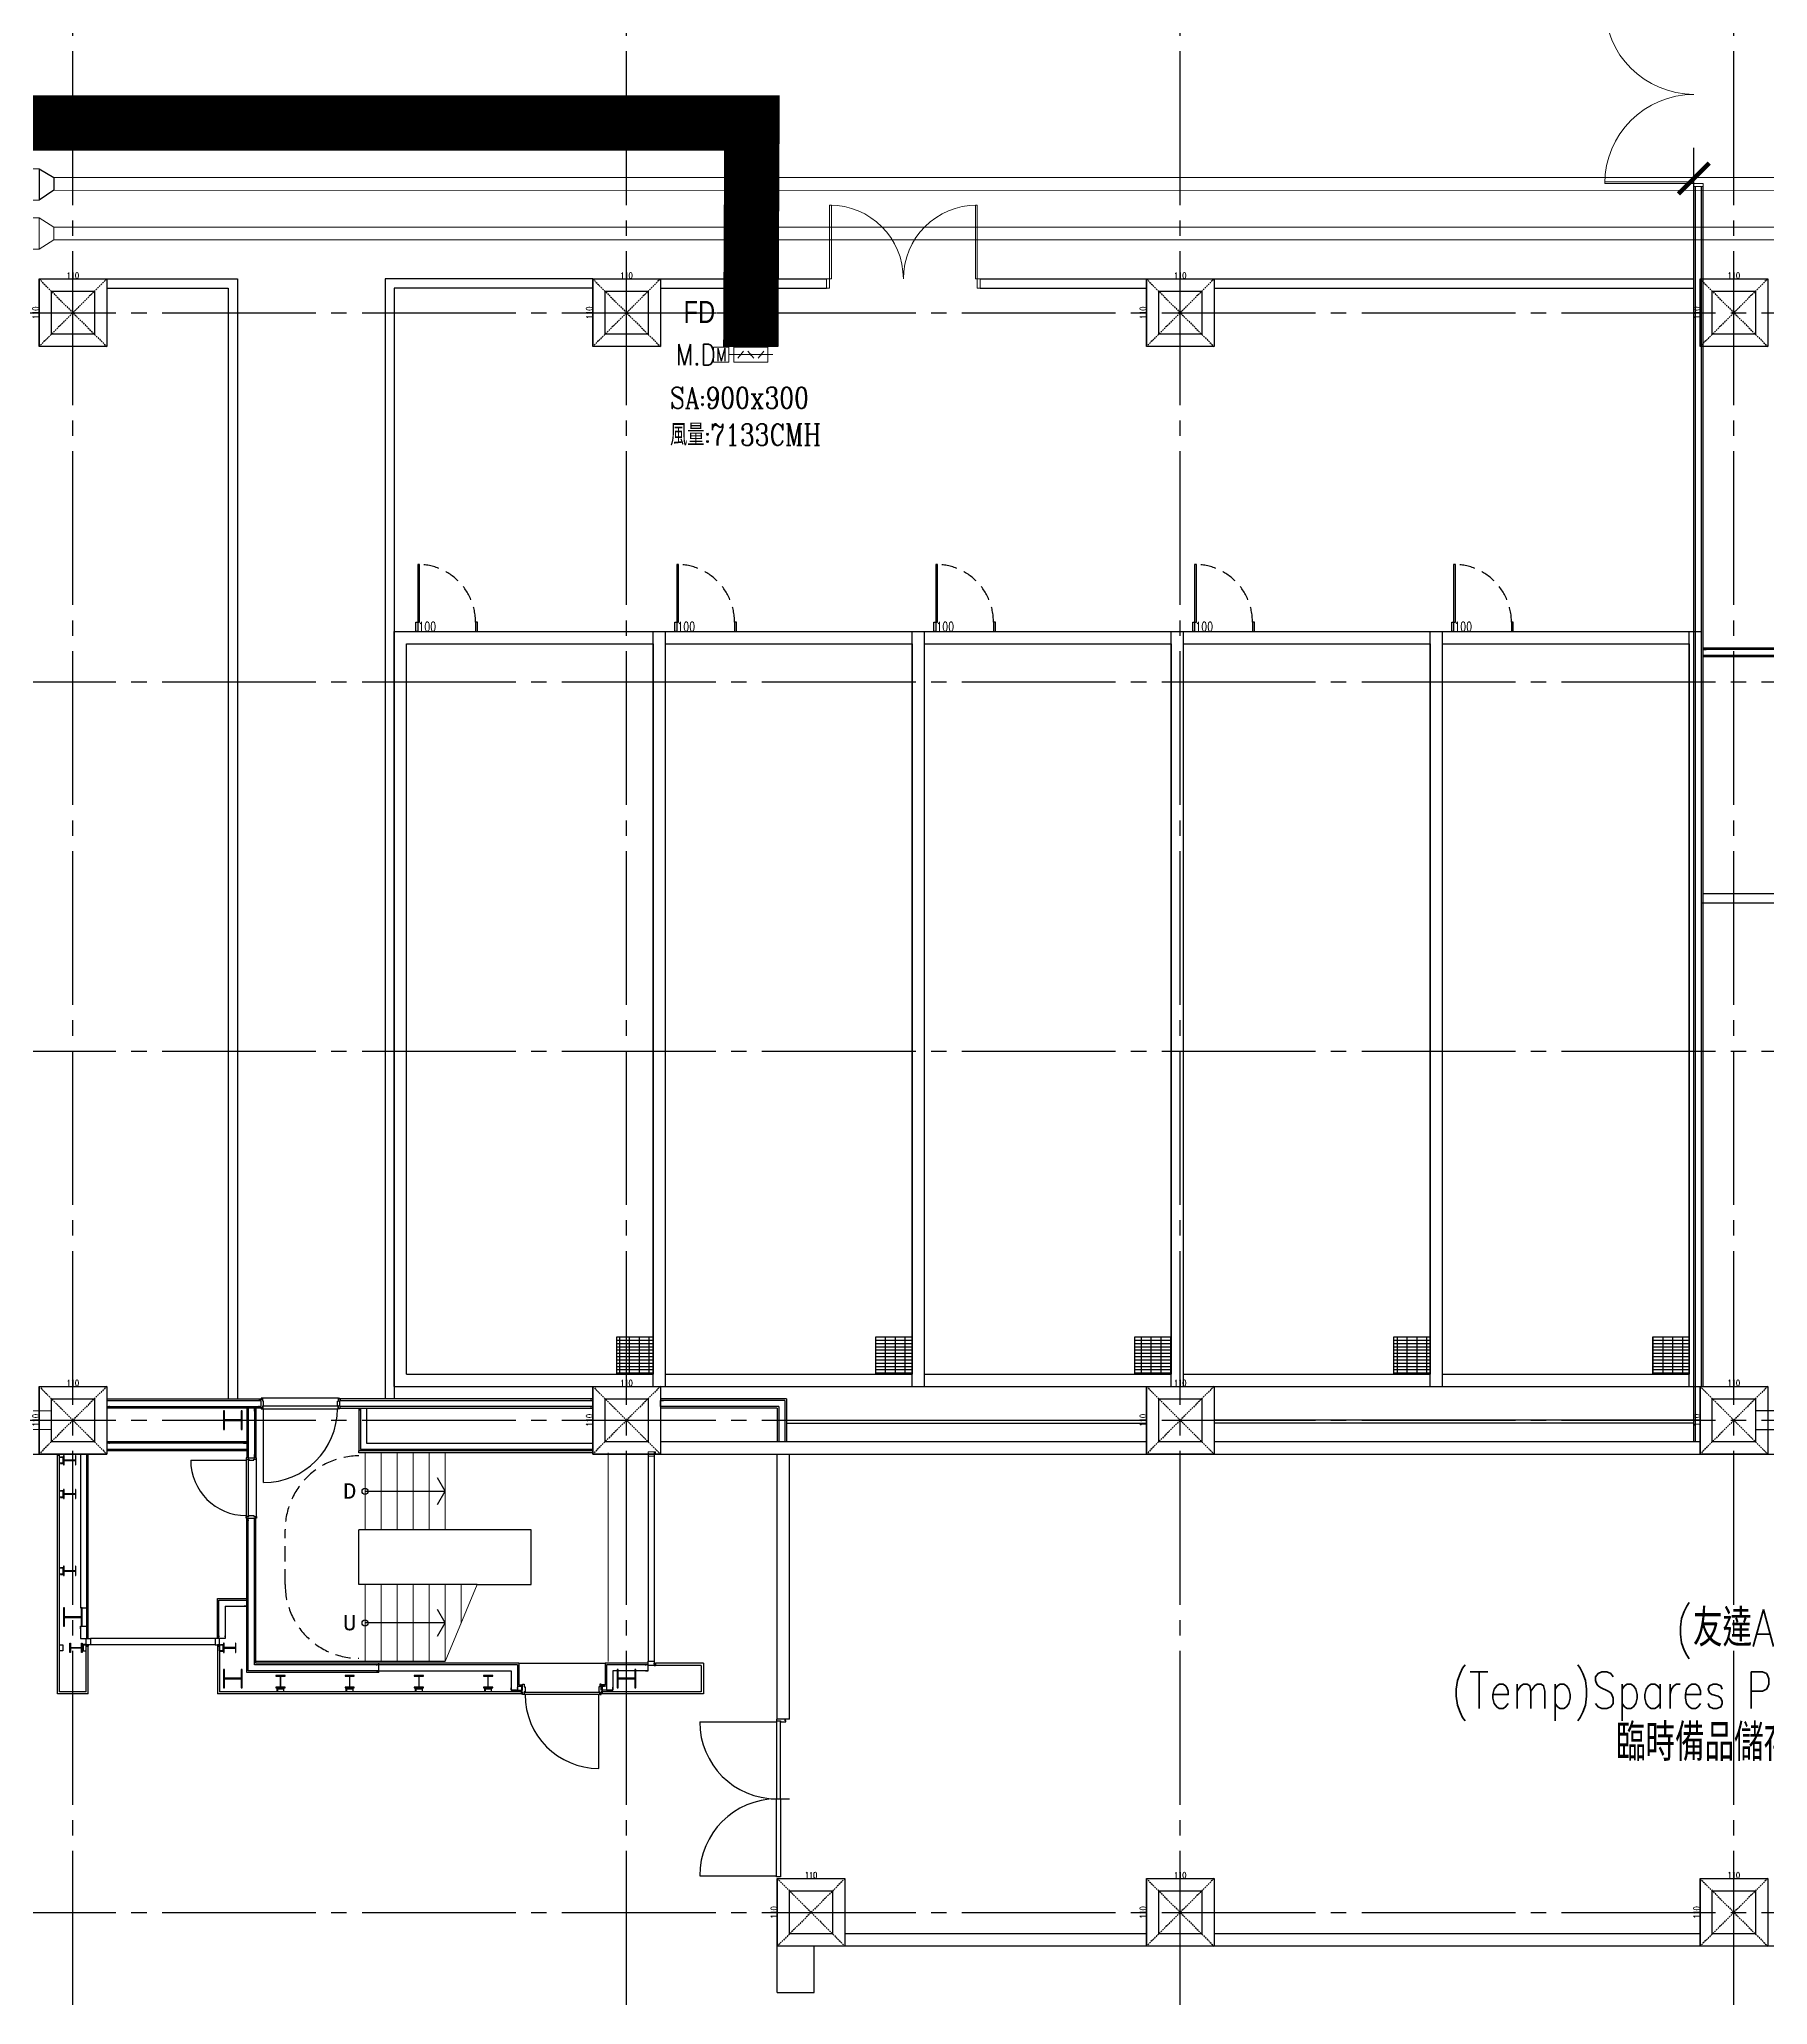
# Model space of a CAD drawing. Extents: x -18489 to 195597, y -1599 to 112111.
# Drawn here: x 18905 to 21715, y 10600 to 13794 of the extents above; entities that cross this region are included whole.
import ezdxf
from ezdxf.enums import TextEntityAlignment as Align

# ---------------------------------------------------------------- set-up
doc = ezdxf.new("R2010")
doc.units = 0
doc.header["$LTSCALE"] = 100
for name, pattern in [('X-N-FAB-L10$0$COL-CEN-LIN', [3.25, 2.5, -0.25, 0.25, -0.25]), ('X-N-FAB-L10$0$DE-MMTN-F2-Z-000-P-CHEM-L10_0730$0$HIDDEN', [0.375, 0.25, -0.125]), ('X-N-FAB-L10$0$HIDDEN', [0.375, 0.25, -0.125])]:
    doc.linetypes.add(name, pattern=pattern)
for name, color, linetype, lineweight in [('188K-SM-03-F10-MECH-EQ-Y2257103$0$0-AHU-SA', 5, 'Continuous', 0), ('188K-SM-03-F10-MECH-EQ-Y2257103$0$0-CHR', 3, 'Continuous', 0), ('188K-SM-03-F10-MECH-EQ-Y2257103$0$0-CHS', 4, 'Continuous', 0), ('188K-SM-03-F10-MECH-EQ-Y2257103$0$M-HVAC-CMDUCT', 7, 'Continuous', 0), ('X-N-FAB-L10$0$ARC', 8, 'Continuous', 0)]:
    doc.layers.add(name, color=color, linetype=linetype, lineweight=lineweight)
for name, color, linetype in [('188K-SM-03-F10-MECH-EQ-Y2257103$0$07.AC_2(風管)$0$AC_05_風管_TXT', 2, 'Continuous'), ('188K-SM-03-F10-MECH-EQ-Y2257103$0$07.AC_2(風管)$0$AC_05_風管_風路閥件', 7, 'Continuous'), ('188K-SM-03-F10-MECH-EQ-Y2257103$0$4', 4, 'Continuous'), ('188K-SM-03-F10-MECH-EQ-Y2257103$0$M-DETL-03', 3, 'Continuous'), ('188K-SM-03-F10-MECH-EQ-Y2257103$0$WALL-庫板牆', 6, 'Continuous'), ('X-N-FAB-L10$0$08', 8, 'Continuous'), ('X-N-FAB-L10$0$12', 8, 'Continuous'), ('X-N-FAB-L10$0$200K新增範圍', 8, 'Continuous'), ('X-N-FAB-L10$0$A-WALL-IN', 8, 'Continuous'), ('X-N-FAB-L10$0$BEAM', 8, 'Continuous'), ('X-N-FAB-L10$0$BLOCK', 8, 'Continuous'), ('X-N-FAB-L10$0$CCL', 8, 'X-N-FAB-L10$0$COL-CEN-LIN'), ('X-N-FAB-L10$0$COL', 8, 'Continuous'), ('X-N-FAB-L10$0$COL-S', 8, 'Continuous'), ('X-N-FAB-L10$0$DE-MMTN-F2-Z-000-P-CHEM-L10_0730$0$DOOR', 8, 'Continuous'), ('X-N-FAB-L10$0$DE-MMTN-F2-Z-000-P-CHEM-L10_0730$0$WCCS EQ', 8, 'Continuous'), ('X-N-FAB-L10$0$DOOR', 8, 'Continuous'), ('X-N-FAB-L10$0$HID', 8, 'X-N-FAB-L10$0$HIDDEN'), ('X-N-FAB-L10$0$HR', 8, 'Continuous'), ('X-N-FAB-L10$0$MACHINE-DIM', 8, 'Continuous'), ('X-N-FAB-L10$0$TXT-CODE', 8, 'Continuous'), ('X-N-FAB-L10$0$WALL-P', 8, 'Continuous'), ('X-N-FAB-L10$0$WALL-RC', 8, 'Continuous')]:
    doc.layers.add(name, color=color, linetype=linetype)
doc.styles.add('188K-SM-03-F10-MECH-EQ-Y2257103$0$07.AC_2(風管)$0$CHINA2', font='c2.shx', dxfattribs={"width": 0.8, "bigfont": 'china2.shx'})
doc.styles.add('188K-SM-03-F10-MECH-EQ-Y2257103$0$AA-TXT', font='simplex.shx', dxfattribs={"bigfont": 'china.shx'})
doc.styles.add('188K-SM-03-F10-MECH-EQ-Y2257103$0$STDTEXT', font='complex.shx', dxfattribs={"bigfont": 'chineset.shx'})
doc.styles.add('X-N-FAB-L10$0$ATS', font='monotxt.shx', dxfattribs={"bigfont": 'BIGFONT.shx'})
doc.styles.add('X-N-FAB-L10$0$CHINA', font='simplex.shx', dxfattribs={"width": 0.75, "bigfont": 'chineset.shx'})
doc.styles.add('X-N-FAB-L10$0$DE-MMTN-F2-Z-000-P-CHEM-L10_0730$0$CHINA', font='simplex.shx', dxfattribs={"width": 0.75})
doc.styles.add('X-N-FAB-L10$0$DIM', font='simplex.shx', dxfattribs={"width": 0.67, "bigfont": 'chineset.shx'})
doc.dimstyles.new('X-N-FAB-L10$0$DE-MMTN-F2-Z-000-P-CHEM-L10_0730$0$0-Defpoint', dxfattribs={"dimtxt": 15, "dimasz": 0.5, "dimexe": 0.5, "dimexo": 0.5, "dimgap": 0.5, "dimtad": 1, "dimdsep": 46, "dimtxsty": 'X-N-FAB-L10$0$DE-MMTN-F2-Z-000-P-CHEM-L10_0730$0$CHINA', "dimblk": 'X-N-FAB-L10$0$DE-MMTN-F2-Z-000-P-CHEM-L10_0730$0$_None', "dimcen": 10, "dimclrd": 256, "dimclre": 256, "dimclrt": 256, "dimadec": 0, "dimazin": 0, "dimtfac": 1, "dimtix": 1, "dimtmove": 2, "dimatfit": 3, "dimldrblk": 'X-N-FAB-L10$0$DE-MMTN-F2-Z-000-P-CHEM-L10_0730$0$_None', "dimfxl": 0.5, "dimtolj": 1, "dimtzin": 0, "dimarcsym": 0})
doc.dimstyles.new('X-N-FAB-L10$0$JJP_005_defpoint', dxfattribs={"dimtxt": 20, "dimasz": 0.5, "dimexe": 0.5, "dimexo": 0.5, "dimgap": 0.5, "dimtad": 1, "dimdsep": 46, "dimtxsty": 'X-N-FAB-L10$0$DIM', "dimblk": 'X-N-FAB-L10$0$_None', "dimcen": 10, "dimclrd": 256, "dimclre": 256, "dimclrt": 256, "dimadec": 0, "dimazin": 0, "dimtfac": 1, "dimtix": 1, "dimtmove": 2, "dimatfit": 3, "dimldrblk": 'X-N-FAB-L10$0$_None', "dimfxl": 0.5, "dimtolj": 1, "dimtzin": 0, "dimarcsym": 0})

# ---------------------------------------------------------------- blocks, each defined once
blk = doc.blocks.new('188K-SM-03-F10-MECH-EQ-Y2257103$0$A$Cba7f5b46')
at = {"layer": '188K-SM-03-F10-MECH-EQ-Y2257103$0$M-HVAC-CMDUCT', "color": 3}
for p, q in [((-2.6, 0.05), (2.6, 0.05)), ((-2.6, 0.05), (-2.6, -0.85)), ((2, 0.95), (-2, 0.95)), ((-2, 0.95), (-2, -0.85)), ((-0.86, 0.45), (-1.54, -0.35)), ((0.34, -0.35), (-0.34, 0.45)), ((1.54, 0.45), (0.86, -0.35)), ((2, -0.85), (2, 0.95)), ((-2, -0.85), (2, -0.85))]:
    blk.add_line(p, q, dxfattribs=at)
blk.add_lwpolyline([(-4.4, 0.95), (-2.6, 0.95), (-2.6, -0.85), (-4.4, -0.85)], close=True, dxfattribs=at)
for points in [[(-1.2, 0.1, 1), (-1.2, 0, 1)], [(0, 0.1, 1), (0, 0, 1)], [(1.2, 0.1, 1), (1.2, 0, 1)]]:
    blk.add_lwpolyline(points, format="xyb", close=True, dxfattribs=at)
at = {"layer": '188K-SM-03-F10-MECH-EQ-Y2257103$0$M-HVAC-CMDUCT', "color": 3, "style": '188K-SM-03-F10-MECH-EQ-Y2257103$0$AA-TXT', "width": 0.8}
for s, height, p in [('M.D', 2.5, (-6.5, 0.05)), ('M', 1.5, (-3.5, 0.05))]:
    blk.add_text(s, height=height, dxfattribs=at).set_placement(p, align=Align.MIDDLE_CENTER)
blk = doc.blocks.new('188K-SM-03-F10-MECH-EQ-Y2257103$0$07.AC_2(風管)$0$AC_FD_防火風門')
at = {"color": 2}
for p, q in [((-18.9, 50.3), (-18.9, -50.3)), ((0, 75.4), (0, 18.9)), ((18.9, 50.3), (18.9, -50.3)), ((0, 18.9), (-18.9, 0)), ((18.9, 0), (0, 18.9)), ((-18.9, 0), (0, -18.9)), ((0, -18.9), (18.9, 0)), ((0, -18.9), (0, -75.4))]:
    blk.add_line(p, q, dxfattribs=at)
blk.add_solid([(0, 18.9), (-18.9, 0), (18.9, 0), (0, -18.9)], dxfattribs=at)
blk = doc.blocks.new('188K-SM-03-F10-MECH-EQ-Y2257103')
at = {"layer": '188K-SM-03-F10-MECH-EQ-Y2257103$0$0-AHU-SA', "const_width": 90}
blk.add_lwpolyline([(18342.7, 13658.4), (20063.8, 13658.4), (20062, 13294.3)], dxfattribs=at)
at = {"layer": '188K-SM-03-F10-MECH-EQ-Y2257103$0$0-CHR'}
for p, q in [((18905.4, 13504.3, -60), (548.7, 13504.3, -60)), ((18905.4, 13504.3, -60), (18905.4, 13453.5, -60)), ((18905.4, 13504.3, -60), (18929.1, 13489.3, -60)), ((24577.2, 13489.3, -60), (18929.1, 13489.3, -60)), ((18929.1, 13489.3, -60), (18929.1, 13468.5, -60)), ((18905.4, 13453.5, -60), (548.7, 13453.5, -60)), ((18929.1, 13468.5, -60), (18905.4, 13453.5, -60)), ((24577.2, 13468.5, -60), (18929.1, 13468.5, -60))]:
    blk.add_line(p, q, dxfattribs=at)
at = {"layer": '188K-SM-03-F10-MECH-EQ-Y2257103$0$0-CHS'}
for p, q in [((18905.4, 13583.7, -60), (548.7, 13585.1, -60)), ((24577.2, 13569.4, -60), (18929.1, 13569.9, -60)), ((24577.2, 13548.6, -60), (18929.1, 13549.1, -60)), ((18905.4, 13532.9, -60), (548.7, 13534.3, -60))]:
    blk.add_line(p, q, dxfattribs=at)
at = {"layer": '188K-SM-03-F10-MECH-EQ-Y2257103$0$4'}
for p, q in [((18905.4, 13583.7, -60), (18905.4, 13532.9, -60)), ((18905.4, 13583.7, -60), (18929.1, 13570.1, -60)), ((18929.1, 13549.3, -60), (18905.4, 13532.9, -60)), ((18929.1, 13570.1, -60), (18929.1, 13549.3, -60))]:
    blk.add_line(p, q, dxfattribs=at)
at = {"layer": '188K-SM-03-F10-MECH-EQ-Y2257103$0$07.AC_2(風管)$0$AC_05_風管_風路閥件', "xscale": 0.7426000859316879, "yscale": 0.7426000859316879, "zscale": 0.7426000859316879, "rotation": 90}
blk.add_blockref('188K-SM-03-F10-MECH-EQ-Y2257103$0$07.AC_2(風管)$0$AC_FD_防火風門', (20062, 13349.7), dxfattribs=at)
at = {"layer": '188K-SM-03-F10-MECH-EQ-Y2257103$0$WALL-庫板牆', "xscale": 13.75, "yscale": 13.75, "zscale": 13.75}
blk.add_blockref('188K-SM-03-F10-MECH-EQ-Y2257103$0$A$Cba7f5b46', (20062, 13281.2), dxfattribs=at)
at = {"layer": '188K-SM-03-F10-MECH-EQ-Y2257103$0$07.AC_2(風管)$0$AC_05_風管_TXT', "style": '188K-SM-03-F10-MECH-EQ-Y2257103$0$07.AC_2(風管)$0$CHINA2', "width": 0.8}
blk.add_text('FD', height=36, dxfattribs=at).set_placement((19952.7, 13351.3, 0), align=Align.MIDDLE_LEFT)
at = {"layer": '188K-SM-03-F10-MECH-EQ-Y2257103$0$M-DETL-03', "color": 1, "style": '188K-SM-03-F10-MECH-EQ-Y2257103$0$STDTEXT', "width": 0.8}
for s, p in [('SA:900x300', (19930.7, 13194.2)), ('風量:7133CMH', (19930.7, 13134.2))]:
    blk.add_text(s, height=35, dxfattribs=at).set_placement(p)
blk = doc.blocks.new('*D2397')
at = {"layer": 'DefPoints', "lineweight": -2, "transparency": 16777216}
blk.add_line((0, 0), (110, 0), dxfattribs=at)
at = {"layer": 'DefPoints', "color": 0, "transparency": 16777216}
for p in [(0, 0), (110, 0), (110, 0)]:
    blk.add_point(p, dxfattribs=at)
at = {"layer": 'DefPoints', "transparency": 16777216, "insert": (55, 5.5), "char_height": 10, "attachment_point": 5, "style": 'X-N-FAB-L10$0$DIM'}
blk.add_mtext('\\A1;110', dxfattribs=at)
blk = doc.blocks.new('X-N-FAB-L10$0$_None')
blk = doc.blocks.new('*D2398')
at = {"layer": 'DefPoints', "lineweight": -2, "transparency": 16777216}
blk.add_line((0, 0), (0, -110), dxfattribs=at)
at = {"layer": 'DefPoints', "color": 0, "transparency": 16777216}
for p in [(0, 0), (0, -110), (0, -110)]:
    blk.add_point(p, dxfattribs=at)
at = {"layer": 'DefPoints', "transparency": 16777216, "insert": (-5.5, -55), "char_height": 10, "attachment_point": 5, "rotation": 90, "style": 'X-N-FAB-L10$0$DIM'}
blk.add_mtext('\\A1;110', dxfattribs=at)
blk = doc.blocks.new('*D2559')
at = {"lineweight": -2, "transparency": 16777216}
blk.add_line((0, 0), (100, 0), dxfattribs=at)
at = {"color": 0, "transparency": 16777216}
for p in [(0, 0), (100, 0), (100, 0)]:
    blk.add_point(p, dxfattribs=at)
at = {"transparency": 16777216, "insert": (18.5, 8), "char_height": 15, "attachment_point": 5, "style": 'X-N-FAB-L10$0$DE-MMTN-F2-Z-000-P-CHEM-L10_0730$0$CHINA'}
blk.add_mtext('\\A1;100', dxfattribs=at)
blk = doc.blocks.new('X-N-FAB-L10$0$DE-MMTN-F2-Z-000-P-CHEM-L10_0730$0$_None')
blk = doc.blocks.new('X-N-FAB-L10$0$A$Cf42b12f3')
at = {"layer": 'X-N-FAB-L10$0$DOOR', "lineweight": 0}
for p, q in [((0, 120), (0, 135)), ((0, 135), (5, 135)), ((5, 135), (5, 120)), ((250, 135), (245, 135)), ((245, 135), (245, 120)), ((250, 120), (250, 135)), ((5, 120), (0, 120)), ((5, 0), (5, 120)), ((5, 120), (8, 120)), ((8, 120), (8, 0)), ((242, 120), (242, 0)), ((245, 120), (242, 120)), ((245, 0), (245, 120)), ((245, 120), (250, 120)), ((8, 0), (5, 0)), ((242, 0), (245, 0))]:
    blk.add_line(p, q, dxfattribs=at)
for centre, start, end in [((5, 120), 270, 0), ((245, 120), 180, 270)]:
    blk.add_arc(centre, 120, start, end, dxfattribs=at)
blk = doc.blocks.new('*U2396')
at = {"layer": 'DefPoints', "linetype": 'X-N-FAB-L10$0$HIDDEN', "ltscale": 0.1}
for p, q in [((110, 0), (0, -110)), ((0, 0), (110, -110))]:
    blk.add_line(p, q, dxfattribs=at)
at = {"layer": 'X-N-FAB-L10$0$COL', "ltscale": 0.1}
blk.add_lwpolyline([(0, 0), (110, 0), (110, -110), (0, -110)], close=True, dxfattribs=at)
at = {"layer": 'DefPoints'}
dim = blk.add_linear_dim(base=(0, -110), p1=(0, 0), p2=(0, -110), angle=90, dimstyle='X-N-FAB-L10$0$JJP_005_defpoint', override={"dimtxt": 10}, dxfattribs=at)
dim.commit()
dim.dimension.update_dxf_attribs({"geometry": '*D2398', "text_midpoint": (-5.5, -55)})
dim = blk.add_linear_dim(base=(110, 0), p1=(0, 0), p2=(110, 0), dimstyle='X-N-FAB-L10$0$JJP_005_defpoint', override={"dimtxt": 10}, dxfattribs=at)
dim.commit()
dim.dimension.update_dxf_attribs({"geometry": '*D2397', "text_midpoint": (55, 5.5)})
blk = doc.blocks.new('X-N-FAB-L10$0$A$C467ba2ca')
at = {"layer": 'X-N-FAB-L10$0$CCL'}
for p, q in [((-8050, 0), (-8050, 9160)), ((-7150, 0), (-7150, 9160)), ((-6250, 0), (-6250, 9160)), ((-5350, 0), (-5350, 9160)), ((-27730, 2750), (360, 2750)), ((-27730, 2150), (360, 2150)), ((-27730, 1550), (360, 1550)), ((-27730, 950), (360, 950)), ((-27730, 150), (360, 150))]:
    blk.add_line(p, q, dxfattribs=at)
at = {"layer": 'X-N-FAB-L10$0$COL-S'}
for points in [[(-8085, 2785), (-8015, 2785), (-8015, 2715), (-8085, 2715)], [(-7185, 2785), (-7115, 2785), (-7115, 2715), (-7185, 2715)], [(-6285, 2785), (-6215, 2785), (-6215, 2715), (-6285, 2715)], [(-5385, 2785), (-5315, 2785), (-5315, 2715), (-5385, 2715)], [(-8085, 985), (-8015, 985), (-8015, 915), (-8085, 915)], [(-7185, 985), (-7115, 985), (-7115, 915), (-7185, 915)], [(-6285, 985), (-6215, 985), (-6215, 915), (-6285, 915)], [(-5385, 985), (-5315, 985), (-5315, 915), (-5385, 915)], [(-6885, 185), (-6815, 185), (-6815, 115), (-6885, 115)], [(-6285, 185), (-6215, 185), (-6215, 115), (-6285, 115)], [(-5385, 185), (-5315, 185), (-5315, 115), (-5385, 115)]]:
    blk.add_lwpolyline(points, close=True, dxfattribs=at)
at = {"layer": 'X-N-FAB-L10$0$BEAM'}
for p in [(-8105, 2805), (-7205, 2805), (-6305, 2805), (-5405, 2805), (-8105, 1005), (-7205, 1005), (-6305, 1005), (-5405, 1005), (-6905, 205), (-6305, 205), (-5405, 205)]:
    blk.add_blockref('*U2396', p, dxfattribs=at)
blk = doc.blocks.new('*U2558')
at = {"layer": 'X-N-FAB-L10$0$DE-MMTN-F2-Z-000-P-CHEM-L10_0730$0$DOOR', "linetype": 'Continuous'}
for points in [[(3, 15), (6, 15), (6, 108.946), (3, 108.946)], [(3, 0), (0, 0), (0, 15), (3, 15)], [(100, 15), (97, 15), (97, 0), (100, 0)]]:
    blk.add_lwpolyline(points, close=True, dxfattribs=at)
at = {"layer": 'X-N-FAB-L10$0$DE-MMTN-F2-Z-000-P-CHEM-L10_0730$0$DOOR', "linetype": 'X-N-FAB-L10$0$DE-MMTN-F2-Z-000-P-CHEM-L10_0730$0$HIDDEN'}
blk.add_arc((3, 15), 94, 0, 90, dxfattribs=at)
dim = blk.add_linear_dim(base=(100, 0), p1=(0, 0), p2=(100, 0), angle=359.99999, dimstyle='X-N-FAB-L10$0$DE-MMTN-F2-Z-000-P-CHEM-L10_0730$0$0-Defpoint', override={"dimpost": '<>'})
dim.commit()
dim.dimension.update_dxf_attribs({"geometry": '*D2559', "text_midpoint": (18.531, 8), "dimtype": 128})
blk = doc.blocks.new('X-N-FAB-L10$0$DE-MMTN-F2-Z-000-P-CHEM-L10_0730$0$Solvent Area')
at = {"layer": 'X-N-FAB-L10$0$08'}
h = blk.add_hatch(dxfattribs=at)
h.set_pattern_fill('SBBRICKS', color=256, scale=2)
h.set_pattern_definition([(0, (361, 3189.5087), (0, 5.333333), []), (90, (361, 3189.509), (-16, 1e-15), [])])
h.paths.add_polyline_path([(361, 20), (421, 20), (421, 80), (361, 80)])
blk.add_lwpolyline([(361, 20), (421, 20), (421, 80), (361, 80)], close=True, dxfattribs=at)
at = {"layer": 'X-N-FAB-L10$0$A-WALL-IN'}
for p, q in [((0, 0), (0, 1227)), ((0, 1227), (441, 1227)), ((421, 0), (421, 1227)), ((441, 0), (441, 1227)), ((20, 20), (20, 1207)), ((20, 1207), (421, 1207)), ((421, 1207), (421, 20)), ((441, 30), (441, 1207)), ((441, 20), (441, 1207)), ((20, 20), (421, 20)), ((0, 0), (441, 0))]:
    blk.add_line(p, q, dxfattribs=at)
at = {"layer": 'X-N-FAB-L10$0$DE-MMTN-F2-Z-000-P-CHEM-L10_0730$0$WCCS EQ'}
for p, q in [((20, 30), (20, 735)), ((441, 30), (441, 735))]:
    blk.add_line(p, q, dxfattribs=at)
at = {"layer": 'X-N-FAB-L10$0$DE-MMTN-F2-Z-000-P-CHEM-L10_0730$0$DOOR'}
blk.add_blockref('*U2558', (35, 1227), dxfattribs=at)
blk = doc.blocks.new('X-N-FAB-L10$0$A$C969652c4')
at = {"layer": 'X-N-FAB-L10$0$A-WALL-IN'}
for points in [[(17110, 2030), (17322.5, 2030), (17322.5, 209.6)], [(17110, 2030), (17322.5, 2030), (17322.5, 209.6)], [(17110, 2015), (17307.5, 2015), (17307.5, 209.6)], [(17110, 2015), (17307.5, 2015), (17307.5, 209.6)], [(17900, 2030), (17562.5, 2030), (17562.5, 209.6)], [(17900, 2030), (17562.5, 2030), (17562.5, 209.6)], [(17900, 2015), (17577.5, 2015), (17577.5, 209.6)], [(17900, 2015), (17577.5, 2015), (17577.5, 209.6)], [(18010, 2030), (18280, 2030)], [(18010, 2015), (18280, 2015)], [(18530, 2030), (18800, 2030)], [(18530, 2015), (18800, 2015)], [(18910, 2030), (19690, 2030)], [(18910, 2030), (19690, 2030)], [(18910, 2015), (19690, 2015)], [(18910, 2015), (19690, 2015)]]:
    blk.add_lwpolyline(points, dxfattribs=at)
at = {"layer": 'X-N-FAB-L10$0$08'}
for p in [(17577.5, 230), (17998.5, 230), (18419.5, 230), (18840.5, 230), (19261.5, 230)]:
    blk.add_blockref('X-N-FAB-L10$0$DE-MMTN-F2-Z-000-P-CHEM-L10_0730$0$Solvent Area', p, dxfattribs=at)
at = {"layer": 'X-N-FAB-L10$0$200K新增範圍', "xscale": -1, "rotation": 180}
blk.add_blockref('X-N-FAB-L10$0$A$Cf42b12f3', (18280, 2150), dxfattribs=at)
blk = doc.blocks.new('X-N-FAB-L10')
at = {"layer": 'DefPoints', "color": 8}
blk.add_line((21595, 13405), (21595, 13618.199), dxfattribs=at)
at = {"layer": 'X-N-FAB-L10$0$08'}
for p, q in [((22745.3, 12805), (21610, 12805)), ((22747.5, 12802.8), (21610, 12802.8)), ((22757.5, 12792.8), (21610, 12792.8)), ((22759.7, 12790.6), (21610, 12790.6)), ((20106.5, 11064), (20104, 11064)), ((20104, 11064), (20104, 11061.5)), ((20104, 11061.5), (20110.5, 11061.5)), ((20125, 11064), (20105, 11064)), ((20110.5, 11061.5), (20110.5, 11059.5)), ((20110.5, 11059.5), (20119, 11059.5)), ((20119, 11062), (20116.5, 11062)), ((20119, 11059.5), (20119, 11062))]:
    blk.add_line(p, q, dxfattribs=at)
blk.add_lwpolyline([(21695, 11535), (22525, 11535), (22525, 11565), (21695, 11565)], close=True, dxfattribs=at)
at = {"layer": 'X-N-FAB-L10$0$12'}
for p, q in [((19435, 11434.5), (19565, 11434.5)), ((19565, 11220.5), (19435, 11220.5))]:
    blk.add_line(p, q, dxfattribs=at)
for points in [[(19552.5, 11412.849), (19565, 11434.5), (19552.5, 11456.151)], [(19552.5, 11198.849), (19565, 11220.5), (19552.5, 11242.151)]]:
    blk.add_lwpolyline(points, dxfattribs=at)
for centre in [(19435, 11434.5), (19435, 11220.5)]:
    blk.add_circle(centre, 5, dxfattribs=at)
at = {"layer": 'X-N-FAB-L10$0$200K新增範圍', "color": 8}
blk.add_line((22744.7, 12405.6), (21610, 12405.6), dxfattribs=at)
blk.add_lwpolyline([(22759.7, 12580.6), (22759.7, 12390.6), (21607.5, 12390.6)], dxfattribs=at)
at = {"layer": 'X-N-FAB-L10$0$ARC'}
for p, q in [((19435, 11372), (19435, 11497)), ((19461, 11372), (19461, 11497)), ((19487, 11372), (19487, 11497)), ((19513, 11372), (19513, 11497)), ((19539, 11372), (19539, 11497)), ((19565, 11372), (19565, 11497)), ((19830, 11158), (19830, 11497)), ((19905, 11495), (19905, 11498.5)), ((19907, 11495), (19907, 11498.5)), ((19435, 11283), (19435, 11158)), ((19461, 11283), (19461, 11158)), ((19487, 11283), (19487, 11158)), ((19513, 11283), (19513, 11158)), ((19539, 11283), (19539, 11158)), ((19565, 11158), (19617, 11283)), ((19565, 11283), (19565, 11158)), ((19591, 11283), (19591, 11220.5)), ((19689.5, 11105), (19689.5, 11108.5))]:
    blk.add_line(p, q, dxfattribs=at)
for points in [[(18095, 11535), (18925, 11535), (18925, 11565), (18095, 11565)], [(19895, 11491.5), (19905, 11491.5), (19905, 11498.5), (19895, 11498.5)]]:
    blk.add_lwpolyline(points, close=True, dxfattribs=at)
for points in [[(19019, 11581.1), (19019, 11582.1), (19015, 11582.1), (19015, 11572.1), (19019, 11572.1), (19019, 11573.1)], [(19019, 11511.5), (19019, 11512.5), (19015, 11512.5), (19015, 11502.5), (19019, 11502.5), (19019, 11503.5)], [(20108.5, 11519), (20107.5, 11519), (20107.5, 11515), (20117.5, 11515), (20117.5, 11519), (20116.5, 11519)], [(19907, 11496.5), (19905, 11498.5), (19907, 11498.5), (19907, 11496.5), (19905, 11496.5), (19905, 11498.5)]]:
    blk.add_lwpolyline(points, dxfattribs=at)
blk.add_lwpolyline([(19907, 11495), (19907, 11496.5), (19905, 11496.5), (19905, 11495, -0.29445667)], format="xyb", close=True, dxfattribs=at)
at = {"layer": 'X-N-FAB-L10$0$DOOR', "color": 8, "lineweight": 0}
for p, q in [((21595, 13563), (21450, 13563)), ((21450, 13563), (21450, 13560)), ((21450, 13560), (21595, 13560)), ((21595, 13560), (21595, 13563)), ((21595, 13560), (21595, 13555)), ((21610, 13560), (21595, 13560)), ((21595, 13555), (21610, 13555)), ((21610, 13555), (21610, 13560))]:
    blk.add_line(p, q, dxfattribs=at)
at = {"layer": 'X-N-FAB-L10$0$DOOR'}
for p, q in [((19391.5, 11585.6), (19268.5, 11585.6)), ((19270, 11448.6), (19270, 11568.6)), ((19151.5, 11485), (19241.5, 11485)), ((19258.5, 11393.5), (19258.5, 11486.5)), ((19685, 11155), (19825, 11155)), ((19689.5, 11120), (19689.5, 11105)), ((19815, 10984), (19815, 11104)), ((19979, 11059.5), (20104, 11059.5)), ((20104, 11061), (20104, 10934.5)), ((20110, 11061), (20104, 11061)), ((20110, 10934.5), (20110, 11061)), ((20095, 10934.5), (20125, 10934.5)), ((20104, 10934.5), (20110, 10934.5)), ((20104, 10808), (20104, 10934.5)), ((20104, 10934.5), (20110, 10934.5)), ((20110, 10934.5), (20110, 10808)), ((19979, 10809.5), (20104, 10809.5)), ((20110, 10808), (20104, 10808))]:
    blk.add_line(p, q, dxfattribs=at)
for points in [[(19266, 11584.6), (19266, 11583.35), (19265, 11583.35), (19265, 11584.6, 0.78004585)], [(19394, 11584.6), (19394, 11583.35), (19395, 11583.35), (19395, 11584.6, -0.78004585)], [(19691, 11105), (19691, 11106.5), (19689.5, 11106.5), (19689.5, 11105, -0.43379394)]]:
    blk.add_lwpolyline(points, format="xyb", close=True, dxfattribs=at)
for points in [[(19266, 11571.1), (19266, 11568.6), (19268.5, 11568.6), (19268.5, 11573.1), (19270, 11573.1), (19270, 11581.1), (19268.5, 11581.1), (19268.5, 11585.6), (19266, 11585.6), (19266, 11583.1)], [(19394, 11571.1), (19394, 11568.6), (19391.5, 11568.6), (19391.5, 11573.1), (19390, 11573.1), (19390, 11581.1), (19391.5, 11581.1), (19391.5, 11585.6), (19394, 11585.6), (19394, 11583.1)], [(19244, 11489), (19241.5, 11489), (19241.5, 11486.5), (19246, 11486.5), (19246, 11485), (19254, 11485), (19254, 11486.5), (19258.5, 11486.5), (19258.5, 11489), (19256, 11489)], [(19244, 11391), (19241.5, 11391), (19241.5, 11393.5), (19246, 11393.5), (19246, 11395), (19254, 11395), (19254, 11393.5), (19258.5, 11393.5), (19258.5, 11391), (19256, 11391)], [(19691, 11118.5), (19691, 11121), (19693.5, 11121), (19693.5, 11116.5), (19695, 11116.5), (19695, 11108.5), (19693.5, 11108.5), (19693.5, 11104), (19691, 11104), (19691, 11106.5)], [(19819, 11118.5), (19819, 11121), (19816.5, 11121), (19816.5, 11116.5), (19815, 11116.5), (19815, 11108.5), (19816.5, 11108.5), (19816.5, 11104), (19819, 11104), (19819, 11106.5)], [(19691, 11106.5), (19689.5, 11108.5), (19691, 11108.5), (19691, 11106.5), (19689.5, 11106.5), (19689.5, 11108.5)]]:
    blk.add_lwpolyline(points, dxfattribs=at)
for points in [[(19269, 11568.6), (19391, 11568.6), (19391, 11572.6), (19269, 11572.6)], [(19241.5, 11486), (19241.5, 11394), (19245.5, 11394), (19245.5, 11486)], [(19816, 11104), (19694, 11104), (19694, 11108), (19816, 11108)]]:
    blk.add_lwpolyline(points, close=True, dxfattribs=at)
at = {"layer": 'X-N-FAB-L10$0$DOOR', "color": 8, "lineweight": 0}
for centre, start, end in [((21595, 13850), 180, 270), ((21595, 13560), 90, 180)]:
    blk.add_arc(centre, 145, start, end, dxfattribs=at)
at = {"layer": 'X-N-FAB-L10$0$DOOR'}
for centre, radius, start, end in [((19270, 11568.6), 120, 270, 0), ((19241.5, 11485), 90, 180, 270), ((19815, 11104), 120, 180, 270), ((20104, 11059.5), 125, 180, 270), ((20104, 10809.5), 125, 90, 180)]:
    blk.add_arc(centre, radius, start, end, dxfattribs=at)
at = {"layer": 'X-N-FAB-L10$0$HID'}
blk.add_lwpolyline([(19425, 11163, -0.41421356), (19305, 11283), (19305, 11372, -0.41421356), (19425, 11492)], format="xyb", dxfattribs=at)
at = {"layer": 'X-N-FAB-L10$0$HR'}
for p, q in [((19575, 11372), (19425, 11372)), ((19425, 11283), (19425, 11372)), ((19705, 11372), (19575, 11372)), ((19705, 11283), (19705, 11372)), ((19617, 11283), (19425, 11283)), ((19617, 11283), (19705, 11283))]:
    blk.add_line(p, q, dxfattribs=at)
at = {"layer": 'X-N-FAB-L10$0$MACHINE-DIM', "color": 8, "const_width": 7.5}
blk.add_lwpolyline([(21570, 13543.199), (21620, 13593.199)], dxfattribs=at)
at = {"layer": 'X-N-FAB-L10$0$WALL-P'}
for p, q in [((21595, 11515), (21595, 13555)), ((21597.5, 11515), (21597.5, 13555)), ((21607.5, 11605), (21607.5, 13555)), ((21610, 11605), (21610, 13555)), ((19015, 11584.6), (19266, 11584.6)), ((19015, 11582.1), (19266, 11582.1)), ((19015, 11572.1), (19266, 11572.1)), ((19266, 11569.6), (19015, 11569.6)), ((19242.5, 11569.6), (19242.5, 11489)), ((19245, 11569.6), (19245, 11489)), ((19255, 11569.6), (19255, 11489)), ((19257.5, 11569.6), (19257.5, 11489)), ((19805, 11584.6), (19394, 11584.6)), ((19394, 11582.1), (19805, 11582.1)), ((19805, 11572.1), (19394, 11572.1)), ((19394, 11569.6), (19805, 11569.6)), ((19425, 11569.6), (19425, 11500)), ((19427.5, 11569.6), (19427.5, 11502.5)), ((19437.5, 11569.6), (19437.5, 11512.5)), ((20120, 11584.6), (19915, 11584.6)), ((20117.5, 11582.1), (19915, 11582.1)), ((20107.5, 11572.1), (19915, 11572.1)), ((20105, 11569.6), (19915, 11569.6)), ((20105, 11569.6), (20105, 11515)), ((20107.5, 11572.1), (20107.5, 11515)), ((20117.5, 11582.1), (20117.5, 11515)), ((20120, 11584.6), (20120, 11515)), ((20120, 11550), (20705, 11550)), ((20120, 11545), (20705, 11545)), ((21595, 11550), (20815, 11550)), ((21595, 11545), (20815, 11545)), ((19242.5, 11515), (19015, 11515)), ((19242.5, 11512.5), (19015, 11512.5)), ((19242.5, 11502.5), (19015, 11502.5)), ((19805, 11502.5), (19427.5, 11502.5)), ((19437.5, 11512.5), (19805, 11512.5)), ((18935, 11105), (18935, 11495)), ((18938.5, 11108.5), (18938.5, 11495)), ((18972.5, 11495), (18972.5, 11245)), ((18982.5, 11195), (18982.5, 11495)), ((18985, 11195), (18985, 11495)), ((19242.5, 11500), (19015, 11500)), ((19805, 11500), (19425, 11500)), ((19425, 11497), (19425, 11500)), ((19805, 11497), (19425, 11497)), ((19895, 11496.5), (19895, 11158.5)), ((19905, 11496.5), (19905, 11158.5)), ((19242.5, 11140), (19242.5, 11391)), ((19245, 11142.5), (19245, 11391)), ((19255, 11152.5), (19255, 11391)), ((19257.5, 11155), (19257.5, 11391)), ((19195, 11260), (19242.5, 11260)), ((19195, 11195), (19195, 11260)), ((19197.5, 11257.5), (19242.5, 11257.5)), ((19197.5, 11195), (19197.5, 11257.5)), ((19207.5, 11247.5), (19242.5, 11247.5)), ((19207.5, 11247.5), (19207.5, 11195)), ((18972.5, 11215), (18972.5, 11195)), ((18985, 11185), (18981.5, 11185)), ((18985, 11183), (18981.5, 11183)), ((18981.5, 11108.5), (18981.5, 11183)), ((18985, 11105), (18985, 11183)), ((19191.5, 11195), (18988.5, 11195)), ((19191.5, 11185), (18988.5, 11185)), ((19195, 11185), (19198.5, 11185)), ((19195, 11183), (19195, 11105)), ((19195, 11183), (19198.5, 11183)), ((19198.5, 11183), (19198.5, 11108.5)), ((19682.5, 11152.5), (19255, 11152.5)), ((19565, 11158), (19257.5, 11158)), ((19685, 11155), (19257.5, 11155)), ((19457.5, 11140), (19457.5, 11155)), ((19682.5, 11152.5), (19682.5, 11111)), ((19685, 11155), (19685, 11120)), ((19895, 11155), (19825, 11155)), ((19825, 11155), (19825, 11120)), ((19895, 11152.5), (19827.5, 11152.5)), ((19827.5, 11152.5), (19827.5, 11111)), ((19905, 11155), (19905, 11151.5)), ((19907, 11155), (19907, 11151.5)), ((19985, 11155), (19907, 11155)), ((19981.5, 11151.5), (19907, 11151.5)), ((19981.5, 11151.5), (19981.5, 11108.5)), ((19985, 11155), (19985, 11105)), ((19457.5, 11140), (19242.5, 11140)), ((19457.5, 11142.5), (19245, 11142.5)), ((19457.5, 11142.5), (19672.5, 11142.5)), ((19672.5, 11142.5), (19672.5, 11111)), ((19682.5, 11117.5), (19691, 11117.5)), ((19685, 11120), (19685, 11142)), ((19685, 11120), (19689.5, 11120)), ((19685, 11120), (19691, 11120)), ((19825, 11120), (19819, 11120)), ((19827.5, 11117.5), (19819, 11117.5)), ((19820.5, 11120), (19820.5, 11105)), ((19825, 11120), (19820.5, 11120)), ((19895, 11142.5), (19837.5, 11142.5)), ((19837.5, 11142.5), (19837.5, 11111)), ((18985, 11105), (18935, 11105)), ((18981.5, 11108.5), (18938.5, 11108.5)), ((19689.5, 11105), (19195, 11105)), ((19689.5, 11108.5), (19198.5, 11108.5)), ((19672.5, 11111), (19691, 11111)), ((19837.5, 11111), (19819, 11111)), ((19981.5, 11108.5), (19820.5, 11108.5)), ((19820.5, 11105), (19820.5, 11108.5)), ((19985, 11105), (19820.5, 11105))]:
    blk.add_line(p, q, dxfattribs=at)
for points in [[(21614, 12793.5), (21614, 12792.5), (21610, 12792.5), (21610, 12802.5), (21614, 12802.5), (21614, 12801.5)], [(19254, 11565.6), (19255, 11565.6), (19255, 11569.6), (19245, 11569.6), (19245, 11565.6), (19246, 11565.6)], [(19262, 11573.1), (19262, 11572.1), (19266, 11572.1), (19266, 11582.1), (19262, 11582.1), (19262, 11581.1)], [(19398, 11573.1), (19398, 11572.1), (19394, 11572.1), (19394, 11582.1), (19398, 11582.1), (19398, 11581.1)], [(19428.5, 11565.6), (19427.5, 11565.6), (19427.5, 11569.6), (19437.5, 11569.6), (19437.5, 11565.6), (19436.5, 11565.6)], [(19801, 11573.1), (19801, 11572.1), (19805, 11572.1), (19805, 11582.1), (19801, 11582.1), (19801, 11581.1)], [(19919, 11573.1), (19919, 11572.1), (19915, 11572.1), (19915, 11582.1), (19919, 11582.1), (19919, 11581.1)], [(19238.5, 11511.5), (19238.5, 11512.5), (19242.5, 11512.5), (19242.5, 11502.5), (19238.5, 11502.5), (19238.5, 11503.5)], [(19801, 11511.5), (19801, 11512.5), (19805, 11512.5), (19805, 11502.5), (19801, 11502.5), (19801, 11503.5)], [(19246, 11493), (19245, 11493), (19245, 11489), (19255, 11489), (19255, 11493), (19254, 11493)], [(19246, 11387), (19245, 11387), (19245, 11391), (19255, 11391), (19255, 11387), (19254, 11387)], [(18973.5, 11249), (18972.5, 11249), (18972.5, 11245), (18982.5, 11245), (18982.5, 11249), (18981.5, 11249)], [(19238.5, 11256.5), (19238.5, 11257.5), (19242.5, 11257.5), (19242.5, 11247.5), (19238.5, 11247.5), (19238.5, 11248.5)], [(18973.5, 11211), (18972.5, 11211), (18972.5, 11215), (18982.5, 11215), (18982.5, 11211), (18981.5, 11211)], [(18973.5, 11199), (18972.5, 11199), (18972.5, 11195), (18982.5, 11195), (18982.5, 11199), (18981.5, 11199)], [(18983.5, 11183), (18981.5, 11185), (18981.5, 11183), (18983.5, 11183), (18983.5, 11185), (18981.5, 11185)], [(19196.5, 11183), (19198.5, 11185), (19198.5, 11183), (19196.5, 11183), (19196.5, 11185), (19198.5, 11185)], [(19206.5, 11199), (19207.5, 11199), (19207.5, 11195), (19197.5, 11195), (19197.5, 11199), (19198.5, 11199)], [(19453.5, 11143.5), (19453.5, 11142.5), (19457.5, 11142.5), (19457.5, 11152.5), (19453.5, 11152.5), (19453.5, 11151.5)], [(19891, 11143.5), (19891, 11142.5), (19895, 11142.5), (19895, 11152.5), (19891, 11152.5), (19891, 11151.5)], [(19907, 11153.5), (19905, 11151.5), (19907, 11151.5), (19907, 11153.5), (19905, 11153.5), (19905, 11151.5)], [(19687, 11112), (19687, 11111), (19691, 11111), (19691, 11117.5), (19687, 11117.5), (19687, 11116.5)], [(19823, 11112), (19823, 11111), (19819, 11111), (19819, 11117.5), (19823, 11117.5), (19823, 11116.5)], [(19681.5, 11115), (19682.5, 11115), (19682.5, 11111), (19672.5, 11111), (19672.5, 11115), (19673.5, 11115)], [(19819, 11106.5), (19820.5, 11108.5), (19819, 11108.5), (19819, 11106.5), (19820.5, 11106.5), (19820.5, 11108.5)], [(19828.5, 11115), (19827.5, 11115), (19827.5, 11111), (19837.5, 11111), (19837.5, 11115), (19836.5, 11115)]]:
    blk.add_lwpolyline(points, dxfattribs=at)
for points in [[(19235, 11535), (19235, 11565), (19233.5, 11565), (19233.5, 11550.5), (19206.5, 11550.5), (19206.5, 11565), (19205, 11565), (19205, 11535), (19206.5, 11535), (19206.5, 11549.5), (19233.5, 11549.5), (19233.5, 11535)], [(18935, 11495), (18935, 11493), (18938.5, 11493), (18938.5, 11495)], [(18943.5, 11490), (18943.5, 11480), (18938.5, 11480), (18938.5, 11490)], [(18940, 11490.6), (18945, 11490.6), (18945, 11485.6), (18944.4, 11485.6), (18944.4, 11490), (18940, 11490)], [(18940, 11479.4), (18945, 11479.4), (18945, 11484.4), (18944.4, 11484.4), (18944.4, 11480), (18940, 11480)], [(18945, 11492.5), (18945, 11477.5), (18945.9, 11477.5), (18945.9, 11484.7), (18964.1, 11484.7), (18964.1, 11477.5), (18965, 11477.5), (18965, 11492.5), (18964.1, 11492.5), (18964.1, 11485.3), (18945.9, 11485.3), (18945.9, 11492.5)], [(18945, 11437.5), (18945, 11422.5), (18945.9, 11422.5), (18945.9, 11429.7), (18964.1, 11429.7), (18964.1, 11422.5), (18965, 11422.5), (18965, 11437.5), (18964.1, 11437.5), (18964.1, 11430.3), (18945.9, 11430.3), (18945.9, 11437.5)], [(18943.5, 11435), (18943.5, 11425), (18938.5, 11425), (18938.5, 11435)], [(18940, 11435.6), (18945, 11435.6), (18945, 11430.6), (18944.4, 11430.6), (18944.4, 11435), (18940, 11435)], [(18940, 11424.4), (18945, 11424.4), (18945, 11429.4), (18944.4, 11429.4), (18944.4, 11425), (18940, 11425)], [(18943.5, 11310), (18943.5, 11300), (18938.5, 11300), (18938.5, 11310)], [(18940, 11310.6), (18945, 11310.6), (18945, 11305.6), (18944.4, 11305.6), (18944.4, 11310), (18940, 11310)], [(18945, 11312.5), (18945, 11297.5), (18945.9, 11297.5), (18945.9, 11304.7), (18964.1, 11304.7), (18964.1, 11297.5), (18965, 11297.5), (18965, 11312.5), (18964.1, 11312.5), (18964.1, 11305.3), (18945.9, 11305.3), (18945.9, 11312.5)], [(18940, 11299.4), (18945, 11299.4), (18945, 11304.4), (18944.4, 11304.4), (18944.4, 11300), (18940, 11300)], [(18975, 11215), (18975, 11245), (18973.5, 11245), (18973.5, 11230.5), (18946.5, 11230.5), (18946.5, 11245), (18945, 11245), (18945, 11215), (18946.5, 11215), (18946.5, 11229.5), (18973.5, 11229.5), (18973.5, 11215)], [(18943.5, 11185), (18943.5, 11175), (18938.5, 11175), (18938.5, 11185)], [(18975, 11187.5), (18975, 11172.5), (18974.1, 11172.5), (18974.1, 11179.7), (18955.9, 11179.7), (18955.9, 11172.5), (18955, 11172.5), (18955, 11187.5), (18955.9, 11187.5), (18955.9, 11180.3), (18974.1, 11180.3), (18974.1, 11187.5)], [(18980, 11185.6), (18975, 11185.6), (18975, 11180.6), (18975.6, 11180.6), (18975.6, 11185), (18980, 11185)], [(18976.5, 11185), (18976.5, 11175), (18981.5, 11175), (18981.5, 11185)], [(18988.5, 11195), (18988.5, 11185), (18981.5, 11185), (18981.5, 11195)], [(19191.5, 11195), (19191.5, 11185), (19198.5, 11185), (19198.5, 11195)], [(19203.5, 11185), (19203.5, 11175), (19198.5, 11175), (19198.5, 11185)], [(19200, 11185.6), (19205, 11185.6), (19205, 11180.6), (19204.4, 11180.6), (19204.4, 11185), (19200, 11185)], [(19205, 11187.5), (19205, 11172.5), (19205.9, 11172.5), (19205.9, 11179.7), (19224.1, 11179.7), (19224.1, 11172.5), (19225, 11172.5), (19225, 11187.5), (19224.1, 11187.5), (19224.1, 11180.3), (19205.9, 11180.3), (19205.9, 11187.5)], [(18980, 11174.4), (18975, 11174.4), (18975, 11179.4), (18975.6, 11179.4), (18975.6, 11175), (18980, 11175)], [(19200, 11174.4), (19205, 11174.4), (19205, 11179.4), (19204.4, 11179.4), (19204.4, 11175), (19200, 11175)], [(19895, 11158.5), (19905, 11158.5), (19905, 11151.5), (19895, 11151.5)], [(19235, 11115), (19235, 11145), (19233.5, 11145), (19233.5, 11130.5), (19206.5, 11130.5), (19206.5, 11145), (19205, 11145), (19205, 11115), (19206.5, 11115), (19206.5, 11129.5), (19233.5, 11129.5), (19233.5, 11115)], [(19290, 11115), (19305, 11115), (19305, 11115.9), (19297.8, 11115.9), (19297.8, 11134.1), (19305, 11134.1), (19305, 11135), (19290, 11135), (19290, 11134.1), (19297.2, 11134.1), (19297.2, 11115.9), (19290, 11115.9)], [(19402.5, 11115), (19417.5, 11115), (19417.5, 11115.9), (19410.3, 11115.9), (19410.3, 11134.1), (19417.5, 11134.1), (19417.5, 11135), (19402.5, 11135), (19402.5, 11134.1), (19409.7, 11134.1), (19409.7, 11115.9), (19402.5, 11115.9)], [(19515, 11115), (19530, 11115), (19530, 11115.9), (19522.8, 11115.9), (19522.8, 11134.1), (19530, 11134.1), (19530, 11135), (19515, 11135), (19515, 11134.1), (19522.2, 11134.1), (19522.2, 11115.9), (19515, 11115.9)], [(19627.5, 11115), (19642.5, 11115), (19642.5, 11115.9), (19635.3, 11115.9), (19635.3, 11134.1), (19642.5, 11134.1), (19642.5, 11135), (19627.5, 11135), (19627.5, 11134.1), (19634.7, 11134.1), (19634.7, 11115.9), (19627.5, 11115.9)], [(19875, 11115), (19875, 11145), (19873.5, 11145), (19873.5, 11130.5), (19846.5, 11130.5), (19846.5, 11145), (19845, 11145), (19845, 11115), (19846.5, 11115), (19846.5, 11129.5), (19873.5, 11129.5), (19873.5, 11115)], [(19291.9, 11110), (19291.9, 11115), (19296.9, 11115), (19296.9, 11114.4), (19292.5, 11114.4), (19292.5, 11110)], [(19292.5, 11113.5), (19302.5, 11113.5), (19302.5, 11108.5), (19292.5, 11108.5)], [(19303.1, 11110), (19303.1, 11115), (19298.1, 11115), (19298.1, 11114.4), (19302.5, 11114.4), (19302.5, 11110)], [(19404.4, 11110), (19404.4, 11115), (19409.4, 11115), (19409.4, 11114.4), (19405, 11114.4), (19405, 11110)], [(19405, 11113.5), (19415, 11113.5), (19415, 11108.5), (19405, 11108.5)], [(19415.6, 11110), (19415.6, 11115), (19410.6, 11115), (19410.6, 11114.4), (19415, 11114.4), (19415, 11110)], [(19516.9, 11110), (19516.9, 11115), (19521.9, 11115), (19521.9, 11114.4), (19517.5, 11114.4), (19517.5, 11110)], [(19517.5, 11113.5), (19527.5, 11113.5), (19527.5, 11108.5), (19517.5, 11108.5)], [(19528.1, 11110), (19528.1, 11115), (19523.1, 11115), (19523.1, 11114.4), (19527.5, 11114.4), (19527.5, 11110)], [(19629.4, 11110), (19629.4, 11115), (19634.4, 11115), (19634.4, 11114.4), (19630, 11114.4), (19630, 11110)], [(19630, 11113.5), (19640, 11113.5), (19640, 11108.5), (19630, 11108.5)], [(19640.6, 11110), (19640.6, 11115), (19635.6, 11115), (19635.6, 11114.4), (19640, 11114.4), (19640, 11110)]]:
    blk.add_lwpolyline(points, close=True, dxfattribs=at)
for points in [[(18985, 11183), (18983.5, 11183), (18983.5, 11185), (18985, 11185, 0.29445667)], [(19195, 11183), (19196.5, 11183), (19196.5, 11185), (19195, 11185, -0.29445667)], [(19907, 11155), (19907, 11153.5), (19905, 11153.5), (19905, 11155, 0.29445667)], [(19819, 11105), (19819, 11106.5), (19820.5, 11106.5), (19820.5, 11105, 0.43379394)]]:
    blk.add_lwpolyline(points, format="xyb", close=True, dxfattribs=at)
at = {"layer": 'X-N-FAB-L10$0$WALL-RC'}
for p, q in [((20705, 11515), (19915, 11515)), ((21605, 11515), (20815, 11515)), ((14405, 11495), (19015, 11495)), ((19805, 11495), (22615, 11495)), ((20105, 11064), (20105, 11495)), ((20125, 11064), (20125, 11495)), ((20105, 10620), (20105, 10805)), ((20705, 10715), (20215, 10715)), ((23455, 10695), (20165, 10695)), ((20165, 10620), (20165, 10695)), ((20105, 10620), (20165, 10620))]:
    blk.add_line(p, q, dxfattribs=at)
at = {"layer": 'X-N-FAB-L10$0$WALL-RC', "color": 8}
blk.add_line((21605, 10715), (20815, 10715), dxfattribs=at)
blk.add_blockref('X-N-FAB-L10$0$A$C969652c4', (1905, 11375))
at = {"layer": 'X-N-FAB-L10$0$BLOCK'}
blk.add_blockref('X-N-FAB-L10$0$A$C467ba2ca', (27010, 10600), dxfattribs=at)
at = {"layer": 'X-N-FAB-L10$0$ARC', "style": 'X-N-FAB-L10$0$ATS'}
for s, p in [('D', (19410, 11434.99)), ('U', (19410, 11220.99))]:
    blk.add_text(s, height=25, dxfattribs=at).set_placement(p, align=Align.MIDDLE_CENTER)
at = {"layer": 'X-N-FAB-L10$0$TXT-CODE', "color": 8, "style": 'X-N-FAB-L10$0$CHINA', "width": 0.8}
for s, p in [('(友達ASRS)', (21722.85, 11212.199)), ('(Temp)Spares Parts Storage Area', (21750.85, 11111.199)), ('臨時備品儲存區(260㎡)', (21750.85, 11026.199))]:
    blk.add_text(s, height=60, dxfattribs=at).set_placement(p, align=Align.MIDDLE_CENTER)

msp = doc.modelspace()

# ---------------------------------------------------------------- block references
msp.add_blockref('188K-SM-03-F10-MECH-EQ-Y2257103', (0, 0))

# ---------------------------------------------------------------- next in the draw order: block references
msp.add_blockref('X-N-FAB-L10', (0, 0))

doc.saveas('drawing.dxf')
